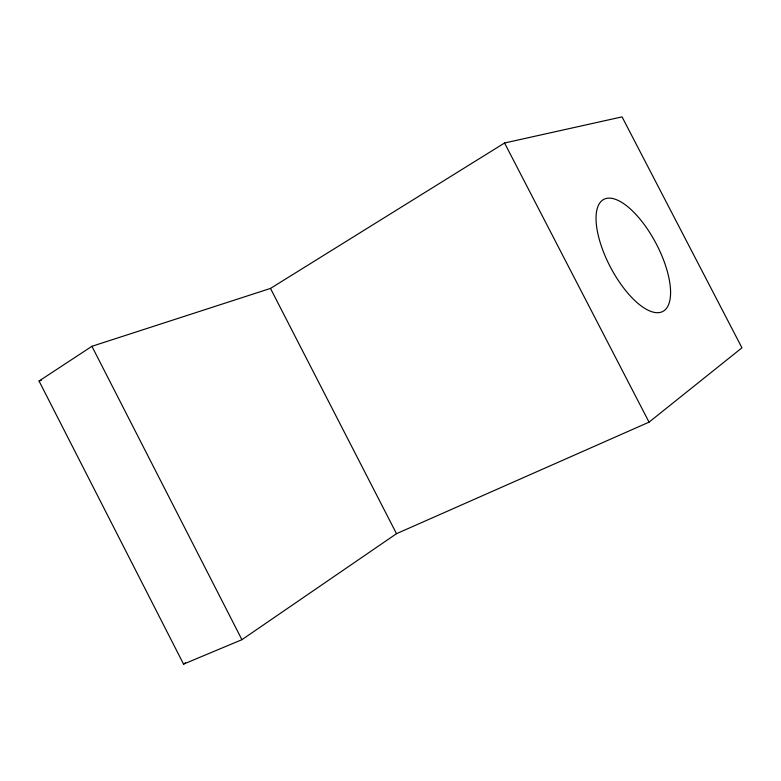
<?xml version="1.0" encoding="UTF-8"?>
<svg xmlns="http://www.w3.org/2000/svg" width="781" height="781" viewBox="0 0 781 781"><rect width="100%" height="100%" fill="white"/><g stroke="black" fill="none" stroke-linecap="round" stroke-linejoin="round"><path stroke-width="1.17" d="M649.04 422.15L741.95 347.818L622.047 116.877L504.555 143.001L270.48 288.423L91.914 346.305L39.05 381.03L183.555 664.123L241.915 639.688L396.504 533.687L649.04 422.15L504.555 143.001M183.555 664.123L185.575 662.766M39.05 381.03L41.354 380.24M270.48 288.423L396.504 533.687M91.914 346.305L241.915 639.688M596.469 225.426A63.329 25.705 62.2 0 0 656.645 312.683A63.329 25.705 62.2 0 0 646.785 228.101A63.329 25.705 62.2 0 0 596.469 225.426"/></g></svg>
